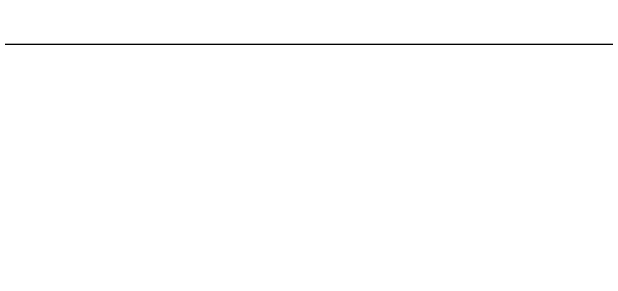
# Model space of a CAD drawing. Header units: millimetres. Extents: x -8946 to 2684, y -2892 to 9932.
# Drawn here: x -1747 to 469, y 7015 to 8010 of the extents above; entities that cross this region are included whole.
import ezdxf

# ---------------------------------------------------------------- set-up
doc = ezdxf.new("R2010")
doc.units = ezdxf.units.MM
doc.linetypes.add('DASHED', pattern=[100, -100])
doc.layers.add('RETAIL_SEPARATOR', color=4, linetype='DASHED')

msp = doc.modelspace()

# ---------------------------------------------------------------- hatches: boundary and pattern name
at = {"layer": 'LENS_HATCH_WALL', "true_color": 0x787878}
h = msp.add_hatch(dxfattribs=at)
h.set_pattern_fill('ANSI32', scale=10, angle=90)
h.set_pattern_definition([(45, (0, 0), (-67.351920908, 67.351920908), []), (45, (44.90128053, 0), (-67.351920908, 67.351920908), [])])
h.paths.add_polyline_path([(-1463.903925988576, -2827.3755573867825), (-1464.5788366313882, -2562.086684663737), (-977.4261544536378, -2560.8476854720698), (-988.1581382784443, 1660.2376338463698), (-1156.17509750469, 1659.8106339499927), (-1157.0191946075572, 1991.8360706126757), (2683.854791156848, 2001.6000705764866), (2663.9839162776525, 9818.023812272604), (-1164.0121908487458, 9808.291894166023), (-1163.6451913790638, 9664.042102608451), (-1546.3283715777375, 9663.06960563916), (-1547.0113720646661, 9932.11179744638), (-8590.422986498399, 9914.20591132097), (-8589.249986887298, 9452.971064240151), (-8804.733510047809, 9452.42342295892), (-8945.943728506514, -2275.878578911595), (-8568.36519926358, -2274.9181065170405), (-8566.915649913934, -2845.4324102939286)])
h.paths.add_polyline_path([(-8366.929, -2839.924), (-8368.874, -2074.41), (-8743.515, -2075.363), (-8607.121, 9252.925), (-8388.742, 9253.48), (-8389.915, 9714.715), (-1746.503, 9731.604), (-1745.82, 9462.562), (-963.137, 9464.551), (-963.504, 9608.801), (2464.493, 9617.516), (2483.347, 2201.091), (-1357.527, 2191.327), (-1355.666, 1459.303), (-1187.649, 1459.73), (-1177.934, -2361.357), (-1665.087, -2362.596), (-1663.916, -2822.884)])

# ---------------------------------------------------------------- linework, layer by layer
at = {"layer": 'RETAIL_SEPARATOR'}
msp.add_line((-8623.530115321544, 7890.055781503064), (2468.8845410672316, 7890.055781503064), dxfattribs=at)

doc.saveas('drawing.dxf')
